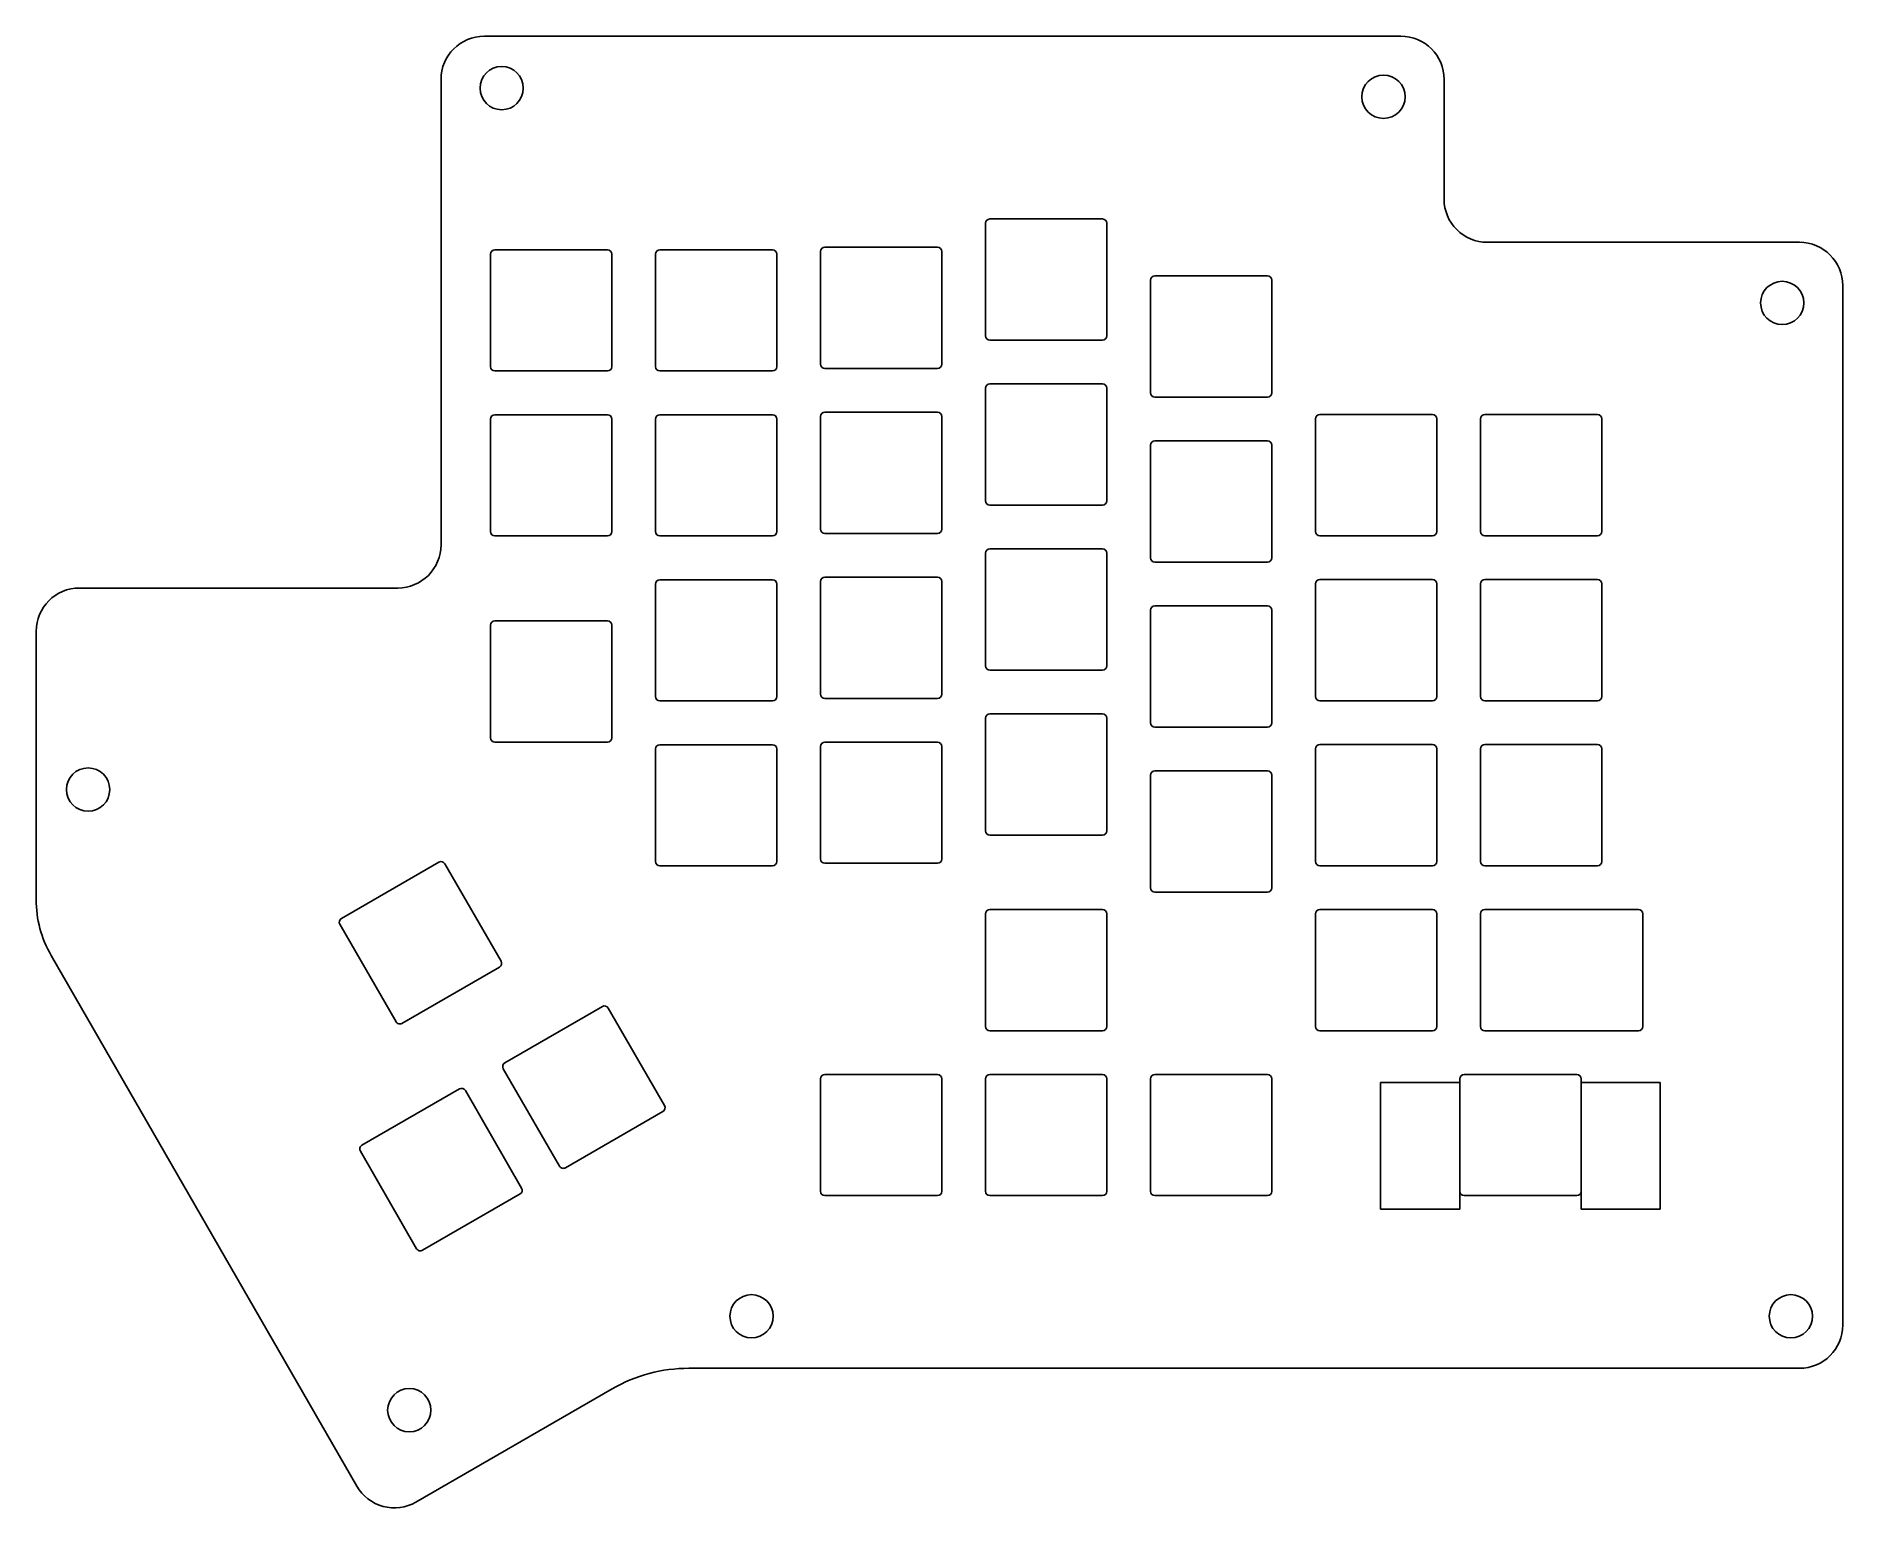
# Model space of a CAD drawing. Extents: x -81 to 127, y -81 to 89.
import ezdxf

# ---------------------------------------------------------------- set-up
doc = ezdxf.new("R2010")
doc.units = 0
doc.layers.add('MirroredSketch002', color=7, linetype='CONTINUOUS')

msp = doc.modelspace()

# ---------------------------------------------------------------- linework, layer by layer
at = {"layer": 'MirroredSketch002'}
for p, q in [((-29.53, 88.815), (76.28, 88.815)), ((-34.53, 81.815), (-34.53, 83.815)), ((81.28, 83.815), (81.28, 70.005)), ((-34.53, 73.815), (-34.53, 82.815)), ((-34.53, 73.815), (-34.53, 30.085)), ((28.325, 54.2), (28.325, 67.2)), ((28.825, 67.7), (41.825, 67.7)), ((42.325, 67.2), (42.325, 54.2)), ((86.28, 65.005), (122.32, 65.005)), ((-28.825, 50.65), (-28.825, 63.65)), ((-28.325, 64.15), (-15.325, 64.15)), ((-14.825, 63.65), (-14.825, 50.65)), ((-9.775, 50.65), (-9.775, 63.65)), ((-9.275, 64.15), (3.725, 64.15)), ((4.225, 63.65), (4.225, 50.65)), ((9.275, 50.95), (9.275, 63.95)), ((9.775, 64.45), (22.775, 64.45)), ((23.275, 63.95), (23.275, 50.95)), ((47.375, 47.625), (47.375, 60.625)), ((47.875, 61.125), (60.875, 61.125)), ((61.375, 60.625), (61.375, 47.625)), ((127.32, 60.005), (127.32, -60.005)), ((41.825, 53.7), (28.825, 53.7)), ((-15.325, 50.15), (-28.325, 50.15)), ((3.725, 50.15), (-9.275, 50.15)), ((22.775, 50.45), (9.775, 50.45)), ((28.325, 35.15), (28.325, 48.15)), ((28.825, 48.65), (41.825, 48.65)), ((42.325, 48.15), (42.325, 35.15)), ((60.875, 47.125), (47.875, 47.125)), ((-28.825, 31.6), (-28.825, 44.6)), ((-28.325, 45.1), (-15.325, 45.1)), ((-14.825, 44.6), (-14.825, 31.6)), ((-9.775, 31.6), (-9.775, 44.6)), ((-9.275, 45.1), (3.725, 45.1)), ((4.225, 44.6), (4.225, 31.6)), ((9.275, 31.9), (9.275, 44.9)), ((9.775, 45.4), (22.775, 45.4)), ((23.275, 44.9), (23.275, 31.9)), ((66.425, 31.625), (66.425, 44.625)), ((66.925, 45.125), (79.925, 45.125)), ((80.425, 44.625), (80.425, 31.625)), ((85.475, 31.625), (85.475, 44.625)), ((85.975, 45.125), (98.975, 45.125)), ((99.475, 44.625), (99.475, 31.625)), ((47.875, 42.075), (60.875, 42.075)), ((47.375, 28.575), (47.375, 41.575)), ((61.375, 41.575), (61.375, 28.575)), ((41.825, 34.65), (28.825, 34.65)), ((22.775, 31.4), (9.775, 31.4)), ((-15.325, 31.1), (-28.325, 31.1)), ((3.725, 31.1), (-9.275, 31.1)), ((28.825, 29.6), (41.825, 29.6)), ((79.925, 31.125), (66.925, 31.125)), ((98.975, 31.125), (85.975, 31.125)), ((28.325, 16.1), (28.325, 29.1)), ((42.325, 29.1), (42.325, 16.1)), ((60.875, 28.075), (47.875, 28.075)), ((-66.28, 25.085), (-76.28, 25.085)), ((-39.53, 25.085), (-66.28, 25.085)), ((-9.775, 12.55), (-9.775, 25.55)), ((-9.275, 26.05), (3.725, 26.05)), ((4.225, 25.55), (4.225, 12.55)), ((9.275, 12.85), (9.275, 25.85)), ((9.775, 26.35), (22.775, 26.35)), ((23.275, 25.85), (23.275, 12.85)), ((66.425, 12.575), (66.425, 25.575)), ((66.925, 26.075), (79.925, 26.075)), ((80.425, 25.575), (80.425, 12.575)), ((85.475, 12.575), (85.475, 25.575)), ((85.975, 26.075), (98.975, 26.075)), ((99.475, 25.575), (99.475, 12.575)), ((47.875, 23.025), (60.875, 23.025)), ((-28.325, 21.2875), (-15.325, 21.2875)), ((47.375, 9.525), (47.375, 22.525)), ((61.375, 22.525), (61.375, 9.525)), ((-81.28, 20.085), (-81.28, -10.8598)), ((-28.825, 7.7875), (-28.825, 20.7875)), ((-14.825, 20.7875), (-14.825, 7.7875)), ((41.825, 15.6), (28.825, 15.6)), ((3.725, 12.05), (-9.275, 12.05)), ((22.775, 12.35), (9.775, 12.35)), ((28.825, 10.55), (41.825, 10.55)), ((79.925, 12.075), (66.925, 12.075)), ((98.975, 12.075), (85.975, 12.075)), ((28.325, -2.95), (28.325, 10.05)), ((42.325, 10.05), (42.325, -2.95)), ((60.875, 9.025), (47.875, 9.025)), ((-15.325, 7.2875), (-28.325, 7.2875)), ((-9.775, -6.5), (-9.775, 6.5)), ((-9.275, 7), (3.725, 7)), ((4.225, 6.5), (4.225, -6.5)), ((9.275, -6.2), (9.275, 6.8)), ((9.775, 7.3), (22.775, 7.3)), ((23.275, 6.8), (23.275, -6.2)), ((66.425, -6.475), (66.425, 6.525)), ((66.925, 7.025), (79.925, 7.025)), ((80.425, 6.525), (80.425, -6.475)), ((85.475, -6.475), (85.475, 6.525)), ((85.975, 7.025), (98.975, 7.025)), ((99.475, 6.525), (99.475, -6.475)), ((47.375, -9.525), (47.375, 3.475)), ((47.875, 3.975), (60.875, 3.975)), ((61.375, 3.475), (61.375, -9.525)), ((41.825, -3.45), (28.825, -3.45)), ((-46.04, -13.0605), (-34.7817, -6.5605)), ((-34.0987, -6.7435), (-27.5987, -18.0018)), ((3.725, -7), (-9.275, -7)), ((22.775, -6.7), (9.775, -6.7)), ((79.925, -6.975), (66.925, -6.975)), ((98.975, -6.975), (85.975, -6.975)), ((60.875, -10.025), (47.875, -10.025)), ((28.825, -12.025), (41.825, -12.025)), ((66.925, -12.025), (79.925, -12.025)), ((85.97, -12.025), (103.735, -12.025)), ((-39.723, -25.0018), (-46.223, -13.7435)), ((28.325, -25.525), (28.325, -12.525)), ((42.325, -12.525), (42.325, -25.525)), ((66.425, -25.525), (66.425, -12.525)), ((80.425, -12.525), (80.425, -25.525)), ((85.47, -25.525), (85.47, -12.525)), ((104.235, -12.525), (104.235, -25.525)), ((-44.2548, -78.621), (-79.5451, -17.348)), ((-27.7817, -18.6848), (-39.04, -25.1848)), ((-27.1654, -29.7312), (-15.9071, -23.2312)), ((-15.2241, -23.4142), (-8.7241, -34.6725)), ((41.825, -26.025), (28.825, -26.025)), ((79.925, -26.025), (66.925, -26.025)), ((85.97, -26.025), (103.735, -26.025)), ((-20.8484, -41.6725), (-27.3484, -30.4142)), ((9.775, -31.075), (22.775, -31.075)), ((28.825, -31.075), (41.825, -31.075)), ((47.875, -31.075), (60.875, -31.075)), ((83.5987, -31.075), (96.5988, -31.075)), ((-43.6632, -39.2562), (-32.4049, -32.7562)), ((-31.7219, -32.9392), (-25.2219, -44.1975)), ((9.275, -44.575), (9.275, -31.575)), ((23.275, -31.575), (23.275, -44.575)), ((28.325, -44.575), (28.325, -31.575)), ((42.325, -31.575), (42.325, -44.575)), ((47.375, -44.575), (47.375, -31.575)), ((61.375, -31.575), (61.375, -44.575)), ((73.9547, -31.9894), (83.0987, -31.9894)), ((73.9547, -46.6198), (73.9547, -31.9894)), ((83.0987, -44.575), (83.0987, -31.575)), ((83.0987, -31.9894), (83.0987, -46.6198)), ((97.0987, -31.9894), (106.243, -31.9894)), ((97.0987, -46.6198), (97.0987, -31.9894)), ((97.0988, -31.575), (97.0988, -44.575)), ((106.243, -31.9894), (106.243, -46.6198)), ((-8.9071, -35.3555), (-20.1654, -41.8555)), ((-37.3462, -51.1975), (-43.8462, -39.9392)), ((-25.4049, -44.8805), (-36.6632, -51.3805)), ((22.775, -45.075), (9.775, -45.075)), ((41.825, -45.075), (28.825, -45.075)), ((60.875, -45.075), (47.875, -45.075)), ((96.5988, -45.075), (83.5987, -45.075)), ((83.0987, -46.6198), (73.9547, -46.6198)), ((106.243, -46.6198), (97.0987, -46.6198)), ((122.32, -65.005), (-5.91, -65.005)), ((-14.775, -67.3804), (-37.422, -80.4556))]:
    msp.add_line(p, q, dxfattribs=at)
for centre in [(-27.53, 82.815), (74.28, 81.815), (120.32, 58.005), (-75.28, 1.815), (1.32, -59.005), (121.32, -59.005), (-38.1941, -69.8441)]:
    msp.add_circle(centre, 2.5, dxfattribs=at)
for centre, radius, start, end in [((-29.53, 83.815), 5, 90, 180), ((76.28, 83.815), 5, 0, 90), ((86.28, 70.005), 5, 180, -90), ((28.825, 67.2), 0.5, 90, 180), ((41.825, 67.2), 0.5, 0, 90), ((122.32, 60.005), 5, 0, 90), ((-28.325, 63.65), 0.5, 90, 180), ((-15.325, 63.65), 0.5, 0, 90), ((-9.275, 63.65), 0.5, 90, 180), ((3.725, 63.65), 0.5, 0, 90), ((9.775, 63.95), 0.5, 90, 180), ((22.775, 63.95), 0.5, 0, 90), ((47.875, 60.625), 0.5, 90, 180), ((60.875, 60.625), 0.5, 0, 90), ((28.825, 54.2), 0.5, 180, -90), ((41.825, 54.2), 0.5, -90, 0), ((-28.325, 50.65), 0.5, 180, -90), ((-15.325, 50.65), 0.5, -90, 0), ((-9.275, 50.65), 0.5, 180, -90), ((3.725, 50.65), 0.5, -90, 0), ((9.775, 50.95), 0.5, 180, -90), ((22.775, 50.95), 0.5, -90, 0), ((28.825, 48.15), 0.5, 90, 180), ((41.825, 48.15), 0.5, 0, 90), ((47.875, 47.625), 0.5, 180, -90), ((60.875, 47.625), 0.5, -90, 0), ((-28.325, 44.6), 0.5, 90, 180), ((-15.325, 44.6), 0.5, 0, 90), ((-9.275, 44.6), 0.5, 90, 180), ((3.725, 44.6), 0.5, 0, 90), ((9.775, 44.9), 0.5, 90, 180), ((22.775, 44.9), 0.5, 0, 90), ((66.925, 44.625), 0.5, 90, 180), ((79.925, 44.625), 0.5, 0, 90), ((85.975, 44.625), 0.5, 90, 180), ((98.975, 44.625), 0.5, 0, 90), ((47.875, 41.575), 0.5, 90, 180), ((60.875, 41.575), 0.5, 0, 90), ((28.825, 35.15), 0.5, 180, -90), ((41.825, 35.15), 0.5, -90, 0), ((-28.325, 31.6), 0.5, 180, -90), ((-15.325, 31.6), 0.5, -90, 0), ((-9.275, 31.6), 0.5, 180, -90), ((3.725, 31.6), 0.5, -90, 0), ((9.775, 31.9), 0.5, 180, -90), ((22.775, 31.9), 0.5, -90, 0), ((66.925, 31.625), 0.5, 180, -90), ((79.925, 31.625), 0.5, -90, 0), ((85.975, 31.625), 0.5, 180, -90), ((98.975, 31.625), 0.5, -90, 0), ((-39.53, 30.085), 5, -90, 0), ((28.825, 29.1), 0.5, 90, 180), ((41.825, 29.1), 0.5, 0, 90), ((47.875, 28.575), 0.5, 180, -90), ((60.875, 28.575), 0.5, -90, 0), ((-76.28, 20.085), 5, 90, 180), ((-9.275, 25.55), 0.5, 90, 180), ((3.725, 25.55), 0.5, 0, 90), ((9.775, 25.85), 0.5, 90, 180), ((22.775, 25.85), 0.5, 0, 90), ((66.925, 25.575), 0.5, 90, 180), ((79.925, 25.575), 0.5, 0, 90), ((85.975, 25.575), 0.5, 90, 180), ((98.975, 25.575), 0.5, 0, 90), ((47.875, 22.525), 0.5, 90, 180), ((60.875, 22.525), 0.5, 0, 90), ((-28.325, 20.7875), 0.5, 90, 180), ((-15.325, 20.7875), 0.5, 0, 90), ((28.825, 16.1), 0.5, 180, -90), ((41.825, 16.1), 0.5, -90, 0), ((-9.275, 12.55), 0.5, 180, -90), ((3.725, 12.55), 0.5, -90, 0), ((9.775, 12.85), 0.5, 180, -90), ((22.775, 12.85), 0.5, -90, 0), ((66.925, 12.575), 0.5, 180, -90), ((79.925, 12.575), 0.5, -90, 0), ((85.975, 12.575), 0.5, 180, -90), ((98.975, 12.575), 0.5, -90, 0), ((28.825, 10.05), 0.5, 90, 180), ((41.825, 10.05), 0.5, 0, 90), ((47.875, 9.525), 0.5, 180, -90), ((60.875, 9.525), 0.5, -90, 0), ((-28.325, 7.7875), 0.5, 180, -90), ((-15.325, 7.7875), 0.5, -90, 0), ((-9.275, 6.5), 0.5, 90, 180), ((3.725, 6.5), 0.5, 0, 90), ((9.775, 6.8), 0.5, 90, 180), ((22.775, 6.8), 0.5, 0, 90), ((66.925, 6.525), 0.5, 90, 180), ((79.925, 6.525), 0.5, 0, 90), ((85.975, 6.525), 0.5, 90, 180), ((98.975, 6.525), 0.5, 0, 90), ((47.875, 3.475), 0.5, 90, 180), ((60.875, 3.475), 0.5, 0, 90), ((28.825, -2.95), 0.5, 180, -90), ((41.825, -2.95), 0.5, -90, 0), ((9.775, -6.2), 0.5, 180, -90), ((22.775, -6.2), 0.5, -90, 0), ((-34.5317, -6.9935), 0.5, 30, 120), ((-9.275, -6.5), 0.5, 180, -90), ((3.725, -6.5), 0.5, -90, 0), ((66.925, -6.475), 0.5, 180, -90), ((79.925, -6.475), 0.5, -90, 0), ((85.975, -6.475), 0.5, 180, -90), ((98.975, -6.475), 0.5, -90, 0), ((47.875, -9.525), 0.5, 180, -90), ((60.875, -9.525), 0.5, -90, 0), ((-68.28, -10.8598), 13, 180, -150.06), ((28.825, -12.525), 0.5, 90, 180), ((41.825, -12.525), 0.5, 0, 90), ((66.925, -12.525), 0.5, 90, 180), ((79.925, -12.525), 0.5, 0, 90), ((85.97, -12.525), 0.5, 90, 180), ((103.735, -12.525), 0.5, 0, 90), ((-45.79, -13.4935), 0.5, 120, -150), ((-28.0317, -18.2518), 0.5, -60, 30), ((-39.29, -24.7518), 0.5, -150, -60), ((-15.6571, -23.6642), 0.5, 30, 120), ((28.825, -25.525), 0.5, 180, -90), ((41.825, -25.525), 0.5, -90, 0), ((66.925, -25.525), 0.5, 180, -90), ((79.925, -25.525), 0.5, -90, 0), ((85.97, -25.525), 0.5, 180, -90), ((103.735, -25.525), 0.5, -90, 0), ((-26.9154, -30.1642), 0.5, 120, -150), ((9.775, -31.575), 0.5, 90, 180), ((22.775, -31.575), 0.5, 0, 90), ((28.825, -31.575), 0.5, 90, 180), ((41.825, -31.575), 0.5, 0, 90), ((47.875, -31.575), 0.5, 90, 180), ((60.875, -31.575), 0.5, 0, 90), ((83.5987, -31.575), 0.5, 90, 180), ((96.5988, -31.575), 0.5, 0, 90), ((-32.1549, -33.1892), 0.5, 30, 120), ((-9.1571, -34.9225), 0.5, -60, 30), ((-43.4132, -39.6892), 0.5, 120, -150), ((-20.4154, -41.4225), 0.5, -150, -60), ((-25.6549, -44.4475), 0.5, -60, 30), ((9.775, -44.575), 0.5, 180, -90), ((22.775, -44.575), 0.5, -90, 0), ((28.825, -44.575), 0.5, 180, -90), ((41.825, -44.575), 0.5, -90, 0), ((47.875, -44.575), 0.5, 180, -90), ((60.875, -44.575), 0.5, -90, 0), ((83.5987, -44.575), 0.5, 180, -90), ((96.5988, -44.575), 0.5, -90, 0), ((-36.9132, -50.9475), 0.5, -150, -60), ((122.32, -60.005), 5, -90, 0), ((-5.91, -82.735), 17.73, 90, 120), ((-39.922, -76.1255), 5, -150.06, -60)]:
    msp.add_arc(centre, radius, start, end, dxfattribs=at)

doc.saveas('drawing.dxf')
